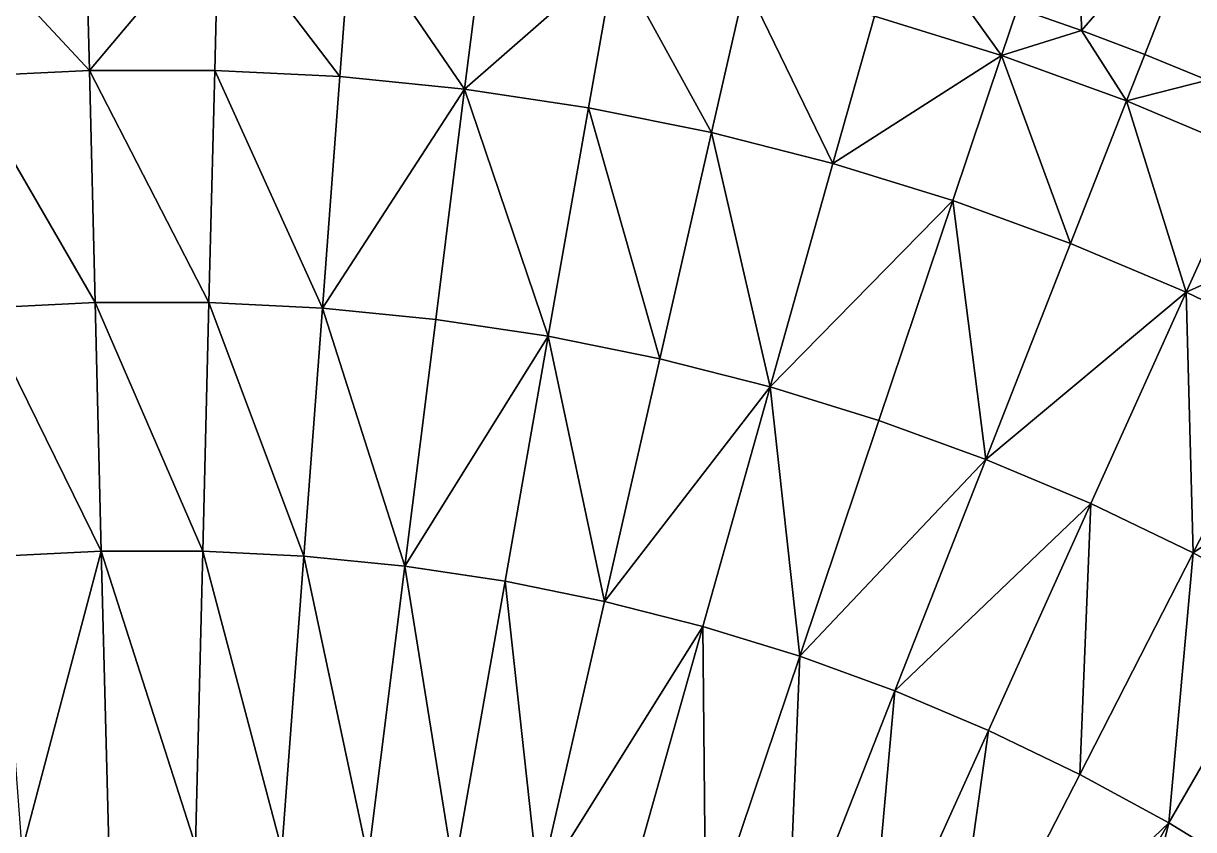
# Model space of a CAD drawing. Header units: millimetres. Extents: x -3250 to 8000, y -3250 to 3250.
# Drawn here: x -78 to 632, y 1065 to 1555 of the extents above; entities that cross this region are included whole.
import ezdxf

# ---------------------------------------------------------------- set-up
doc = ezdxf.new("R2010")
doc.units = ezdxf.units.MM
doc.header["$MEASUREMENT"] = 0
doc.layers.add('MESH_3D', color=2, linetype='CONTINUOUS')

msp = doc.modelspace()

# ---------------------------------------------------------------- linework, layer by layer
at = {"layer": 'MESH_3D'}
for points in [[(2150.48, 2436.79, 32500), (-3128.53, 880.23, 32500), (-2326.57, -2269.27, 32500)], [(2150.48, 2436.79, 32500), (-2269.27, 2326.57, 32500), (-3128.53, 880.23, 32500)], [(2150.48, 2436.79, 32500), (-2326.57, -2269.27, 32500), (3105.61, 957.95, 32500)], [(562.15, 1673.17, -885.22), (564.33, 1550.49, -939.08), (525.5, 1564.08, -939.08)], [(562.15, 1673.17, -885.22), (644.86, 1643.07, -885.22), (564.33, 1550.49, -939.08)], [(644.86, 1643.07, -885.22), (602.81, 1535.94, -939.08), (564.33, 1550.49, -939.08)], [(644.86, 1643.07, -885.22), (640.92, 1520.44, -939.08), (602.81, 1535.94, -939.08)], [(-121.05, 1615.25, -952.14), (-40.38, 1619.28, -952.14), (-38.06, 1526.35, -989.8)], [(-121.05, 1615.25, -952.14), (-38.06, 1526.35, -989.8), (-114.1, 1522.55, -989.8)], [(-40.38, 1619.28, -952.14), (40.38, 1619.28, -952.14), (-38.06, 1526.35, -989.8)], [(40.38, 1619.28, -952.14), (38.06, 1526.35, -989.8), (-38.06, 1526.35, -989.8)], [(40.38, 1619.28, -952.14), (114.1, 1522.55, -989.8), (38.06, 1526.35, -989.8)], [(40.38, 1619.28, -952.14), (121.05, 1615.25, -952.14), (114.1, 1522.55, -989.8)], [(121.05, 1615.25, -952.14), (189.85, 1514.97, -989.8), (114.1, 1522.55, -989.8)], [(121.05, 1615.25, -952.14), (201.41, 1607.21, -952.14), (189.85, 1514.97, -989.8)], [(201.41, 1607.21, -952.14), (281.27, 1595.17, -952.14), (189.85, 1514.97, -989.8)], [(281.27, 1595.17, -952.14), (265.13, 1503.63, -989.8), (189.85, 1514.97, -989.8)], [(281.27, 1595.17, -952.14), (339.75, 1488.54, -989.8), (265.13, 1503.63, -989.8)], [(281.27, 1595.17, -952.14), (360.44, 1579.17, -952.14), (339.75, 1488.54, -989.8)], [(360.44, 1579.17, -952.14), (413.52, 1469.75, -989.8), (339.75, 1488.54, -989.8)], [(360.44, 1579.17, -952.14), (438.7, 1559.24, -952.14), (413.52, 1469.75, -989.8)], [(438.7, 1559.24, -952.14), (486.35, 1576.7, -939.08), (515.88, 1535.43, -952.14)], [(515.88, 1535.43, -952.14), (486.35, 1576.7, -939.08), (525.5, 1564.08, -939.08)], [(515.88, 1535.43, -952.14), (525.5, 1564.08, -939.08), (564.33, 1550.49, -939.08)], [(438.7, 1559.24, -952.14), (515.88, 1535.43, -952.14), (413.52, 1469.75, -989.8)], [(515.88, 1535.43, -952.14), (564.33, 1550.49, -939.08), (591.77, 1507.81, -952.14)], [(591.77, 1507.81, -952.14), (564.33, 1550.49, -939.08), (602.81, 1535.94, -939.08)], [(515.88, 1535.43, -952.14), (486.27, 1447.32, -989.8), (413.52, 1469.75, -989.8)], [(515.88, 1535.43, -952.14), (557.81, 1421.28, -989.8), (486.27, 1447.32, -989.8)], [(515.88, 1535.43, -952.14), (591.77, 1507.81, -952.14), (557.81, 1421.28, -989.8)], [(591.77, 1507.81, -952.14), (602.81, 1535.94, -939.08), (640.92, 1520.44, -939.08)], [(-114.1, 1522.55, -989.8), (-38.06, 1526.35, -989.8), (-34.55, 1385.46, -1040.35)], [(-114.1, 1522.55, -989.8), (-34.55, 1385.46, -1040.35), (-103.57, 1382.02, -1040.35)], [(-38.06, 1526.35, -989.8), (38.06, 1526.35, -989.8), (34.55, 1385.46, -1040.35)], [(-38.06, 1526.35, -989.8), (34.55, 1385.46, -1040.35), (-34.55, 1385.46, -1040.35)], [(38.06, 1526.35, -989.8), (103.57, 1382.02, -1040.35), (34.55, 1385.46, -1040.35)], [(38.06, 1526.35, -989.8), (114.1, 1522.55, -989.8), (103.57, 1382.02, -1040.35)], [(114.1, 1522.55, -989.8), (189.85, 1514.97, -989.8), (103.57, 1382.02, -1040.35)], [(189.85, 1514.97, -989.8), (172.33, 1375.14, -1040.35), (103.57, 1382.02, -1040.35)], [(189.85, 1514.97, -989.8), (240.66, 1364.84, -1040.35), (172.33, 1375.14, -1040.35)], [(189.85, 1514.97, -989.8), (265.13, 1503.63, -989.8), (240.66, 1364.84, -1040.35)], [(591.77, 1507.81, -952.14), (640.92, 1520.44, -939.08), (666.19, 1476.44, -952.14)], [(591.77, 1507.81, -952.14), (627.96, 1391.71, -989.8), (557.81, 1421.28, -989.8)], [(591.77, 1507.81, -952.14), (666.19, 1476.44, -952.14), (627.96, 1391.71, -989.8)], [(265.13, 1503.63, -989.8), (308.39, 1351.15, -1040.35), (240.66, 1364.84, -1040.35)], [(265.13, 1503.63, -989.8), (339.75, 1488.54, -989.8), (308.39, 1351.15, -1040.35)], [(339.75, 1488.54, -989.8), (375.36, 1334.09, -1040.35), (308.39, 1351.15, -1040.35)], [(339.75, 1488.54, -989.8), (413.52, 1469.75, -989.8), (375.36, 1334.09, -1040.35)], [(666.19, 1476.44, -952.14), (738.96, 1441.4, -952.14), (627.96, 1391.71, -989.8)], [(413.52, 1469.75, -989.8), (486.27, 1447.32, -989.8), (375.36, 1334.09, -1040.35)], [(486.27, 1447.32, -989.8), (441.39, 1313.73, -1040.35), (375.36, 1334.09, -1040.35)], [(486.27, 1447.32, -989.8), (506.32, 1290.09, -1040.35), (441.39, 1313.73, -1040.35)], [(486.27, 1447.32, -989.8), (557.81, 1421.28, -989.8), (506.32, 1290.09, -1040.35)], [(738.96, 1441.4, -952.14), (696.55, 1358.67, -989.8), (627.96, 1391.71, -989.8)], [(557.81, 1421.28, -989.8), (627.96, 1391.71, -989.8), (506.32, 1290.09, -1040.35)], [(627.96, 1391.71, -989.8), (570, 1263.25, -1040.35), (506.32, 1290.09, -1040.35)], [(627.96, 1391.71, -989.8), (632.26, 1233.27, -1040.35), (570, 1263.25, -1040.35)], [(627.96, 1391.71, -989.8), (696.55, 1358.67, -989.8), (632.26, 1233.27, -1040.35)], [(-103.57, 1382.02, -1040.35), (-34.55, 1385.46, -1040.35), (-30.79, 1234.47, -1086.87)], [(-103.57, 1382.02, -1040.35), (-30.79, 1234.47, -1086.87), (-92.28, 1231.4, -1086.87)], [(-34.55, 1385.46, -1040.35), (34.55, 1385.46, -1040.35), (30.79, 1234.47, -1086.87)], [(-34.55, 1385.46, -1040.35), (30.79, 1234.47, -1086.87), (-30.79, 1234.47, -1086.87)], [(34.55, 1385.46, -1040.35), (92.28, 1231.4, -1086.87), (30.79, 1234.47, -1086.87)], [(34.55, 1385.46, -1040.35), (103.57, 1382.02, -1040.35), (92.28, 1231.4, -1086.87)], [(103.57, 1382.02, -1040.35), (153.55, 1225.27, -1086.87), (92.28, 1231.4, -1086.87)], [(103.57, 1382.02, -1040.35), (172.33, 1375.14, -1040.35), (153.55, 1225.27, -1086.87)], [(172.33, 1375.14, -1040.35), (240.66, 1364.84, -1040.35), (153.55, 1225.27, -1086.87)], [(240.66, 1364.84, -1040.35), (214.43, 1216.1, -1086.87), (153.55, 1225.27, -1086.87)], [(240.66, 1364.84, -1040.35), (274.78, 1203.9, -1086.87), (214.43, 1216.1, -1086.87)], [(240.66, 1364.84, -1040.35), (308.39, 1351.15, -1040.35), (274.78, 1203.9, -1086.87)], [(696.55, 1358.67, -989.8), (763.41, 1322.27, -989.8), (632.26, 1233.27, -1040.35)], [(308.39, 1351.15, -1040.35), (375.36, 1334.09, -1040.35), (274.78, 1203.9, -1086.87)], [(375.36, 1334.09, -1040.35), (334.45, 1188.7, -1086.87), (274.78, 1203.9, -1086.87)], [(375.36, 1334.09, -1040.35), (393.29, 1170.55, -1086.87), (334.45, 1188.7, -1086.87)], [(375.36, 1334.09, -1040.35), (441.39, 1313.73, -1040.35), (393.29, 1170.55, -1086.87)], [(763.41, 1322.27, -989.8), (692.95, 1200.22, -1040.35), (632.26, 1233.27, -1040.35)], [(441.39, 1313.73, -1040.35), (506.32, 1290.09, -1040.35), (393.29, 1170.55, -1086.87)], [(506.32, 1290.09, -1040.35), (451.14, 1149.5, -1086.87), (393.29, 1170.55, -1086.87)], [(506.32, 1290.09, -1040.35), (570, 1263.25, -1040.35), (451.14, 1149.5, -1086.87)], [(570, 1263.25, -1040.35), (507.88, 1125.58, -1086.87), (451.14, 1149.5, -1086.87)], [(570, 1263.25, -1040.35), (563.35, 1098.86, -1086.87), (507.88, 1125.58, -1086.87)], [(570, 1263.25, -1040.35), (632.26, 1233.27, -1040.35), (563.35, 1098.86, -1086.87)], [(-92.28, 1231.4, -1086.87), (-30.79, 1234.47, -1086.87), (-78.91, 1052.93, -1133.04)], [(-30.79, 1234.47, -1086.87), (-26.32, 1055.55, -1133.04), (-78.91, 1052.93, -1133.04)], [(-30.79, 1234.47, -1086.87), (30.79, 1234.47, -1086.87), (26.32, 1055.55, -1133.04)], [(-30.79, 1234.47, -1086.87), (26.32, 1055.55, -1133.04), (-26.32, 1055.55, -1133.04)], [(30.79, 1234.47, -1086.87), (78.91, 1052.93, -1133.04), (26.32, 1055.55, -1133.04)], [(30.79, 1234.47, -1086.87), (92.28, 1231.4, -1086.87), (78.91, 1052.93, -1133.04)], [(92.28, 1231.4, -1086.87), (131.29, 1047.68, -1133.04), (78.91, 1052.93, -1133.04)], [(92.28, 1231.4, -1086.87), (153.55, 1225.27, -1086.87), (131.29, 1047.68, -1133.04)], [(632.26, 1233.27, -1040.35), (617.43, 1069.42, -1086.87), (563.35, 1098.86, -1086.87)], [(632.26, 1233.27, -1040.35), (692.95, 1200.22, -1040.35), (617.43, 1069.42, -1086.87)], [(153.55, 1225.27, -1086.87), (183.35, 1039.84, -1133.04), (131.29, 1047.68, -1133.04)], [(153.55, 1225.27, -1086.87), (214.43, 1216.1, -1086.87), (183.35, 1039.84, -1133.04)], [(214.43, 1216.1, -1086.87), (234.96, 1029.41, -1133.04), (183.35, 1039.84, -1133.04)], [(214.43, 1216.1, -1086.87), (274.78, 1203.9, -1086.87), (234.96, 1029.41, -1133.04)], [(274.78, 1203.9, -1086.87), (334.45, 1188.7, -1086.87), (234.96, 1029.41, -1133.04)], [(692.95, 1200.22, -1040.35), (669.97, 1037.31, -1086.87), (617.43, 1069.42, -1086.87)], [(334.45, 1188.7, -1086.87), (285.97, 1016.41, -1133.04), (234.96, 1029.41, -1133.04)], [(334.45, 1188.7, -1086.87), (336.28, 1000.9, -1133.04), (285.97, 1016.41, -1133.04)], [(334.45, 1188.7, -1086.87), (393.29, 1170.55, -1086.87), (336.28, 1000.9, -1133.04)], [(393.29, 1170.55, -1086.87), (385.76, 982.89, -1133.04), (336.28, 1000.9, -1133.04)], [(393.29, 1170.55, -1086.87), (451.14, 1149.5, -1086.87), (385.76, 982.89, -1133.04)], [(451.14, 1149.5, -1086.87), (434.27, 962.44, -1133.04), (385.76, 982.89, -1133.04)], [(451.14, 1149.5, -1086.87), (507.88, 1125.58, -1086.87), (434.27, 962.44, -1133.04)], [(507.88, 1125.58, -1086.87), (481.7, 939.6, -1133.04), (434.27, 962.44, -1133.04)], [(507.88, 1125.58, -1086.87), (563.35, 1098.86, -1086.87), (481.7, 939.6, -1133.04)], [(563.35, 1098.86, -1086.87), (617.43, 1069.42, -1086.87), (481.7, 939.6, -1133.04)], [(617.43, 1069.42, -1086.87), (527.94, 914.42, -1133.04), (481.7, 939.6, -1133.04)], [(617.43, 1069.42, -1086.87), (572.86, 886.97, -1133.04), (527.94, 914.42, -1133.04)], [(617.43, 1069.42, -1086.87), (669.97, 1037.31, -1086.87), (572.86, 886.97, -1133.04)]]:
    msp.add_3dface(points, dxfattribs=at)

doc.saveas('drawing.dxf')
